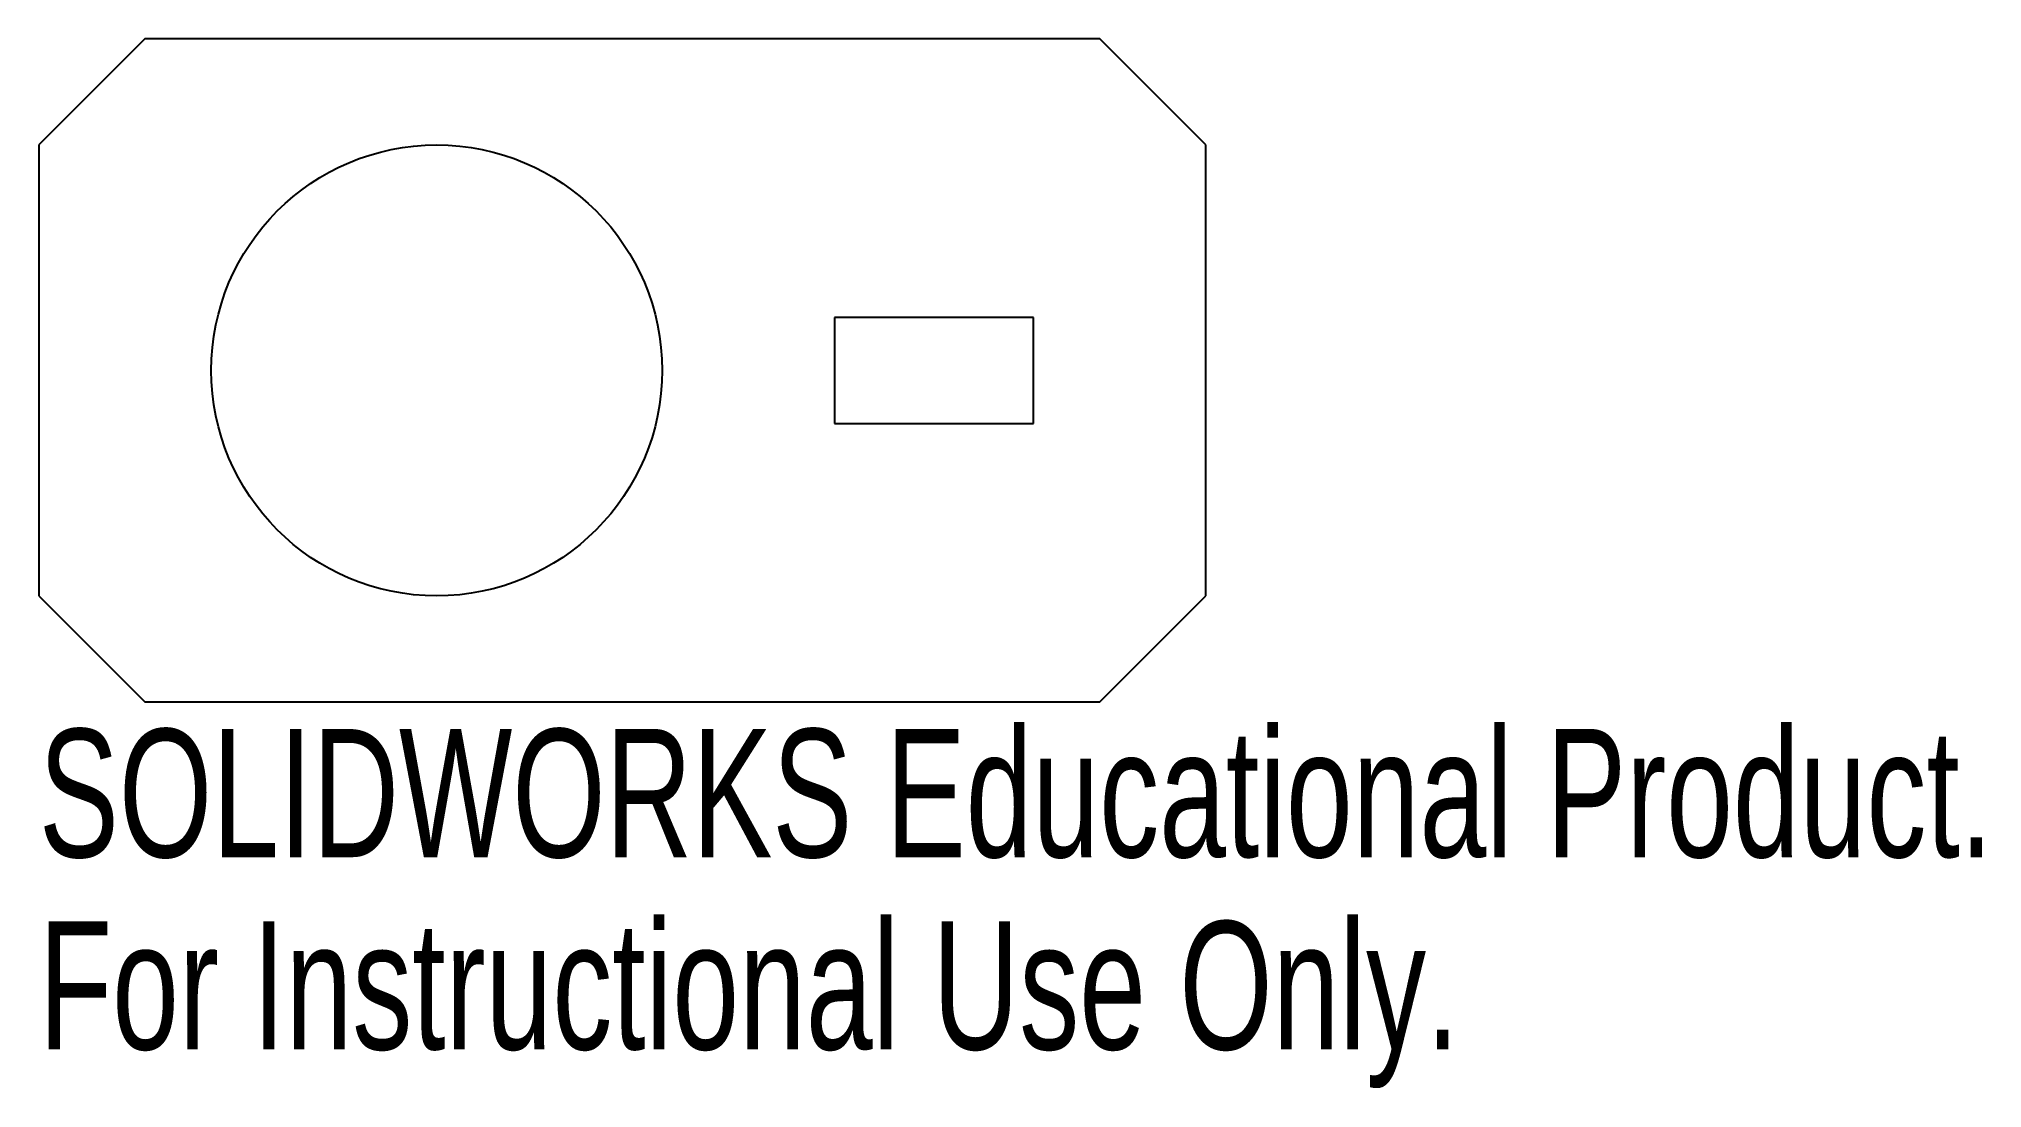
# Model space of a CAD drawing. Header units: millimetres. Extents: x 0 to 73.3, y -14.6 to 25.
import ezdxf

# ---------------------------------------------------------------- set-up
doc = ezdxf.new("R2010")
doc.units = ezdxf.units.MM
doc.styles.add('SLDTEXTSTYLE0', font='TXT', dxfattribs={"width": 0.7})

msp = doc.modelspace()

# ---------------------------------------------------------------- linework, layer by layer
at = {"color": 7, "linetype": 'Continuous', "lineweight": 25}
for p, q in [((4, 25), (0, 21)), ((40, 25), (4, 25)), ((44, 21), (40, 25)), ((0, 21), (0, 4)), ((44, 4), (44, 21)), ((37.5, 14.5), (30, 14.5)), ((30, 14.5), (30, 10.5)), ((37.5, 10.5), (37.5, 14.5)), ((30, 10.5), (37.5, 10.5)), ((0, 4), (4, 0)), ((40, 0), (44, 4)), ((4, 0), (40, 0))]:
    msp.add_line(p, q, dxfattribs=at)
msp.add_circle((15, 12.5), 8.5, dxfattribs=at)

# ---------------------------------------------------------------- texts
at = {"color": 7, "linetype": 'Continuous', "char_height": 4.83362, "attachment_point": 1, "style": 'SLDTEXTSTYLE0'}
for s, insert in [('SOLIDWORKS Educational Product.', (0, -1.02)), ('For Instructional Use Only.', (0, -8.27))]:
    msp.add_mtext(s, dxfattribs=dict(at, insert=insert))

doc.saveas('drawing.dxf')
